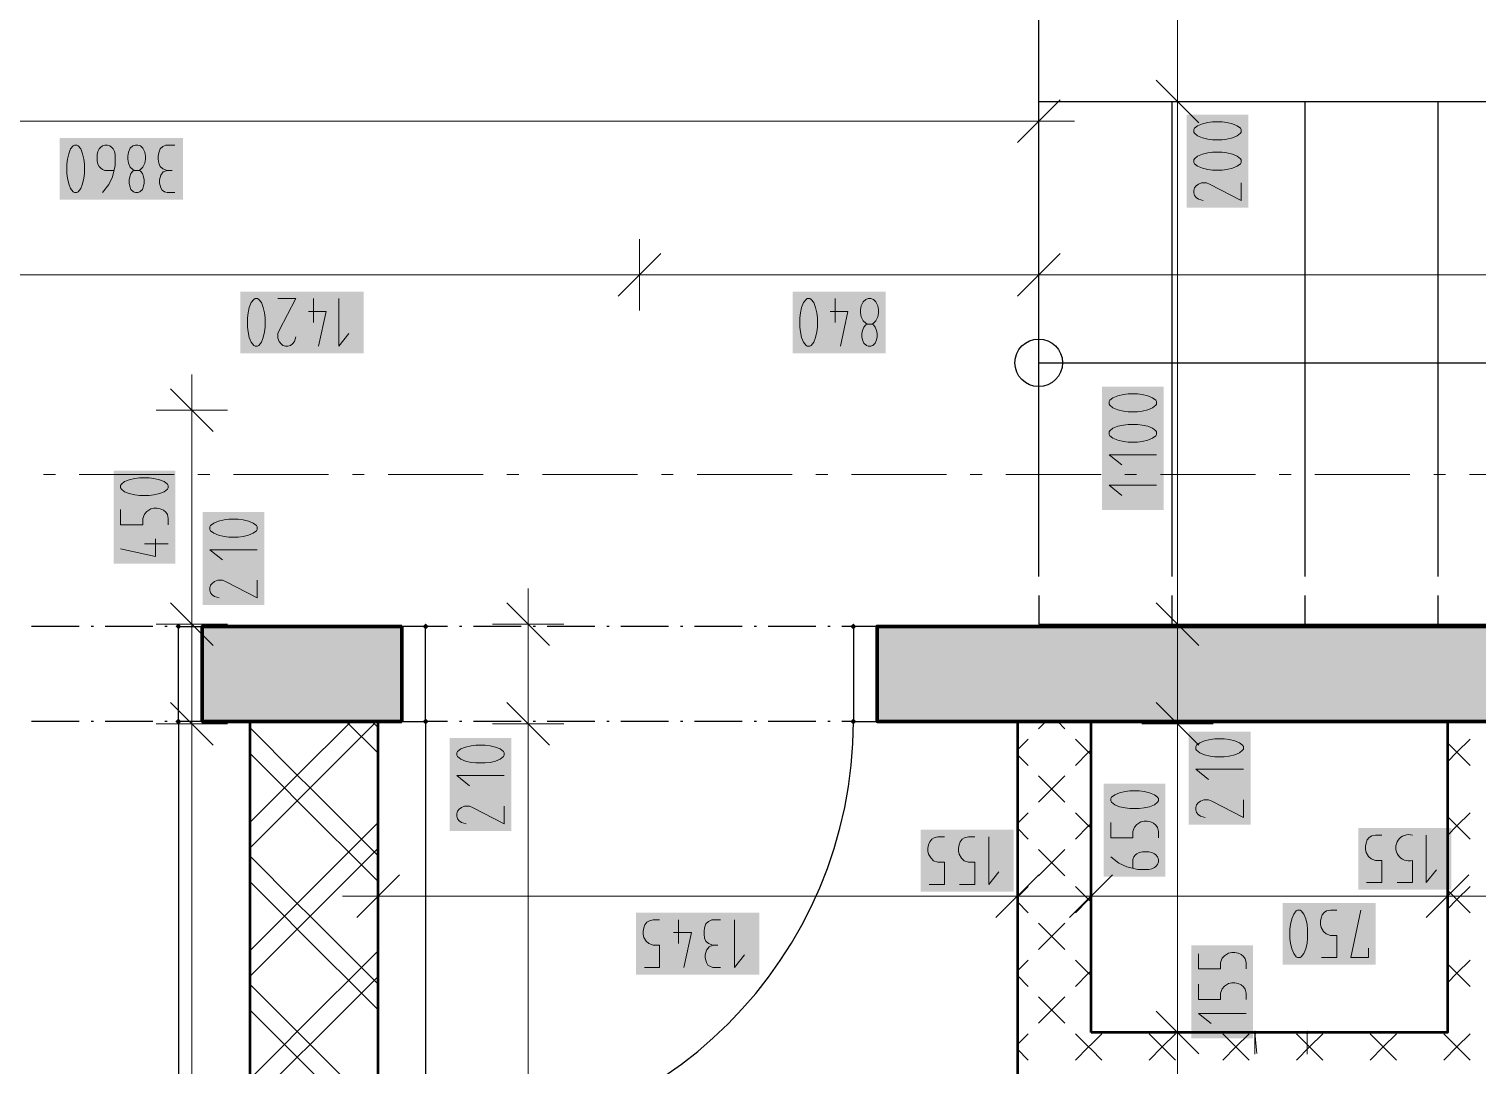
# Model space of a CAD drawing. Header units: millimetres. Extents: x 0 to 594, y 0 to 420.
# Drawn here: x 488.63 to 519.85, y 204.2 to 226.55 of the extents above; entities that cross this region are included whole.
import ezdxf

# ---------------------------------------------------------------- set-up
doc = ezdxf.new("R2010")
doc.units = ezdxf.units.MM
doc.header["$LTSCALE"] = 8
for name, color, linetype in [('PDF_Dvere', 7, 'Continuous'), ('PDF_Koty delkove', 7, 'Continuous'), ('PDF_Osy hlavni', 7, 'Continuous'), ('PDF_Preklady', 7, 'Continuous'), ('PDF_Pricky CP', 7, 'Continuous'), ('PDF_Schody 2D', 7, 'Continuous'), ('PDF_Steny akusticke', 7, 'Continuous'), ('PDF_Steny obvodove nosne', 7, 'Continuous')]:
    doc.layers.add(name, color=color, linetype=linetype)

msp = doc.modelspace()

# ---------------------------------------------------------------- linework, layer by layer
at = {"layer": 'PDF_Dvere', "lineweight": 25}
for points in [[(489.708, 213.661), (488.683, 213.661)], [(490.016, 213.661), (489.965, 213.661)], [(491.297, 213.661), (490.272, 213.661)], [(491.604, 213.661), (491.553, 213.661)], [(497.652, 213.661), (497.18, 213.661)], [(497.959, 213.661), (497.908, 213.661)], [(499.241, 213.661), (498.216, 213.661)], [(499.548, 213.661), (499.497, 213.661)], [(500.829, 213.661), (499.804, 213.661)], [(501.137, 213.661), (501.086, 213.661)], [(502.418, 213.661), (501.393, 213.661)], [(502.726, 213.661), (502.674, 213.661)], [(504.007, 213.661), (502.982, 213.661)], [(504.314, 213.661), (504.263, 213.661)], [(505.596, 213.661), (504.571, 213.661)], [(505.903, 213.661), (505.852, 213.661)], [(506.405, 213.661), (506.159, 213.661)], [(489.708, 211.611), (488.683, 211.611)], [(490.016, 211.611), (489.965, 211.611)], [(491.297, 211.611), (490.272, 211.611)], [(491.604, 211.611), (491.553, 211.611)], [(497.959, 211.611), (497.908, 211.611)], [(499.241, 211.611), (498.216, 211.611)], [(499.548, 211.611), (499.497, 211.611)], [(500.829, 211.611), (499.804, 211.611)], [(501.137, 211.611), (501.086, 211.611)], [(502.418, 211.611), (501.393, 211.611)], [(502.726, 211.611), (502.674, 211.611)], [(504.007, 211.611), (502.982, 211.611)], [(504.314, 211.611), (504.263, 211.611)], [(505.596, 211.611), (504.571, 211.611)], [(505.903, 211.611), (505.852, 211.611)]]:
    msp.add_lwpolyline(points, dxfattribs=at)
for points in [[(491.849, 213.661), (492.362, 213.661), (492.362, 211.611), (491.849, 211.611)], [(497.18, 213.661), (496.667, 213.661), (496.667, 211.611), (497.18, 211.611)], [(506.917, 213.661), (506.405, 213.661), (506.405, 211.611), (506.917, 211.611)]]:
    msp.add_lwpolyline(points, close=True, dxfattribs=at)
for points in [[(491.849, 211.611), (491.849, 202.386, -0.414213), (482.624, 211.611), (483.353, 211.611)], [(497.652, 211.611), (497.18, 211.611), (497.18, 202.386, 0.414213), (506.405, 211.611), (506.159, 211.611)]]:
    msp.add_lwpolyline(points, format="xyb", dxfattribs=at)
at = {"layer": 'PDF_Dvere', "lineweight": 25, "transparency": 33554559}
for points in [[(491.913, 213.661), (491.849, 213.597), (491.849, 213.725), (491.785, 213.661)], [(497.244, 213.661), (497.18, 213.597), (497.18, 213.725), (497.116, 213.661)], [(506.469, 213.661), (506.405, 213.597), (506.405, 213.725), (506.341, 213.661)], [(491.913, 211.611), (491.849, 211.547), (491.849, 211.675), (491.785, 211.611)], [(497.244, 211.611), (497.18, 211.547), (497.18, 211.675), (497.116, 211.611)], [(506.469, 211.611), (506.405, 211.547), (506.405, 211.675), (506.341, 211.611)]]:
    msp.add_solid(points, dxfattribs=at)
at = {"layer": 'PDF_Koty delkove', "lineweight": 18}
for points in [[(513.393, 131.969), (513.393, 169.323), (513.393, 170.731), (513.393, 174.278), (513.393, 182.523), (513.393, 188.908), (513.393, 190.394), (513.393, 203.309), (513.393, 204.898), (513.393, 211.56), (513.393, 213.712), (513.393, 224.987), (513.393, 227.037)], [(510.402, 225.33), (510.402, 224.562), (510.402, 223.793)], [(513.854, 224.526), (512.932, 225.449)], [(510.863, 225.023), (509.941, 224.1)], [(514.162, 224.987), (513.393, 224.987), (512.624, 224.987)], [(510.402, 224.562), (490.697, 224.562), (470.838, 224.562), (469.351, 224.562), (157.447, 224.562)], [(510.402, 224.562), (511.171, 224.562)], [(489.579, 223.041), (489.607, 223.024), (489.661, 223.024), (489.689, 223.041), (489.743, 223.109), (489.784, 223.212), (489.812, 223.332), (489.826, 223.433), (489.826, 223.638), (489.812, 223.741), (489.784, 223.861), (489.743, 223.963), (489.689, 224.032), (489.661, 224.049), (489.607, 224.049), (489.579, 224.032), (489.524, 223.963), (489.483, 223.861), (489.456, 223.741), (489.442, 223.638)], [(490.455, 223.502), (490.264, 223.502), (490.209, 223.519), (490.168, 223.553), (490.14, 223.588), (490.113, 223.638), (490.099, 223.707), (490.099, 223.843), (490.113, 223.912), (490.14, 223.963), (490.168, 223.997), (490.209, 224.032), (490.264, 224.049), (490.318, 224.049), (490.373, 224.032), (490.414, 223.997), (490.441, 223.963), (490.469, 223.912), (490.483, 223.843), (490.483, 223.604), (490.428, 223.365), (490.346, 223.194), (490.209, 223.024)], [(490.756, 223.809), (490.756, 223.741), (490.77, 223.656), (490.811, 223.57), (490.866, 223.519), (490.893, 223.502), (491.003, 223.502), (491.03, 223.519), (491.085, 223.57), (491.126, 223.656), (491.14, 223.741), (491.14, 223.809), (491.126, 223.894), (491.085, 223.98), (491.03, 224.032), (490.975, 224.049), (490.921, 224.049)], [(490.921, 224.049), (490.866, 224.032), (490.811, 223.98), (490.77, 223.894), (490.756, 223.809)], [(491.769, 224.049), (491.578, 224.049), (491.51, 224.014), (491.455, 223.963), (491.427, 223.878), (491.413, 223.809), (491.413, 223.741), (491.427, 223.656), (491.455, 223.588), (491.51, 223.537), (491.605, 223.502)], [(489.442, 223.638), (489.442, 223.433), (489.456, 223.332), (489.483, 223.212), (489.524, 223.109), (489.579, 223.041)], [(514.358, 223.891), (514.153, 223.891), (514.052, 223.877), (513.932, 223.849), (513.829, 223.808), (513.761, 223.754), (513.744, 223.726), (513.744, 223.672), (513.761, 223.644), (513.829, 223.59), (513.932, 223.549), (514.052, 223.521), (514.153, 223.507), (514.358, 223.507), (514.461, 223.521), (514.581, 223.549), (514.683, 223.59), (514.752, 223.644), (514.769, 223.672), (514.769, 223.726), (514.752, 223.754), (514.683, 223.808), (514.581, 223.849), (514.461, 223.877)], [(514.461, 223.877), (514.358, 223.891)], [(491.003, 223.502), (491.03, 223.484), (491.071, 223.433), (491.098, 223.365), (491.112, 223.297), (491.112, 223.228), (491.098, 223.16), (491.071, 223.092), (491.016, 223.041), (490.975, 223.024), (490.921, 223.024), (490.88, 223.041), (490.825, 223.092), (490.798, 223.16), (490.784, 223.228), (490.784, 223.297), (490.798, 223.365), (490.825, 223.433), (490.866, 223.484), (490.893, 223.502)], [(491.769, 223.024), (491.605, 223.024), (491.55, 223.041), (491.496, 223.075), (491.468, 223.127), (491.441, 223.228), (491.441, 223.297), (491.468, 223.399), (491.523, 223.468), (491.605, 223.502), (491.714, 223.502)], [(514.769, 223.233), (514.769, 222.85), (514.086, 223.206), (514.017, 223.233), (513.915, 223.233), (513.847, 223.206), (513.796, 223.165), (513.761, 223.124), (513.744, 223.069), (513.744, 223.015), (513.761, 222.96), (513.796, 222.919), (513.847, 222.878), (513.948, 222.85)], [(501.792, 222.015), (501.792, 221.246), (501.792, 220.477)], [(510.402, 222.015), (510.402, 221.246), (510.402, 220.477)], [(502.253, 221.707), (501.331, 220.785)], [(510.863, 221.707), (509.941, 220.785)], [(544.944, 221.246), (533.362, 221.246), (510.402, 221.246), (501.792, 221.246), (492.153, 221.246), (492.136, 221.246), (487.237, 221.246), (481.087, 221.246), (470.838, 221.246), (469.351, 221.246), (434.86, 221.246), (428.813, 221.246), (416.513, 221.246), (405.084, 221.246)], [(493.72, 220.323), (493.707, 220.425), (493.679, 220.545), (493.638, 220.648), (493.583, 220.716), (493.555, 220.734), (493.501, 220.734), (493.473, 220.716), (493.419, 220.648), (493.378, 220.545), (493.351, 220.425), (493.337, 220.323)], [(493.994, 220.734), (494.378, 220.734), (494.021, 220.05), (493.994, 219.981), (493.994, 219.879), (494.021, 219.811), (494.062, 219.76), (494.103, 219.725), (494.158, 219.709), (494.212, 219.709), (494.267, 219.725), (494.309, 219.76), (494.35, 219.811), (494.378, 219.913)], [(494.76, 220.734), (494.76, 220.221)], [(495.308, 220.734), (495.308, 219.709), (495.527, 219.981)], [(505.385, 219.725), (505.412, 219.709), (505.467, 219.709), (505.495, 219.725), (505.549, 219.794), (505.59, 219.896), (505.618, 220.016), (505.632, 220.118), (505.632, 220.323), (505.618, 220.425), (505.59, 220.545), (505.549, 220.648), (505.495, 220.716), (505.467, 220.734), (505.412, 220.734), (505.385, 220.716), (505.33, 220.648), (505.289, 220.545), (505.262, 220.425), (505.248, 220.323)], [(506.015, 220.734), (506.015, 220.221)], [(493.337, 220.323), (493.337, 220.118), (493.351, 220.016), (493.378, 219.896), (493.419, 219.794), (493.473, 219.725), (493.501, 219.709), (493.555, 219.709), (493.583, 219.725), (493.638, 219.794), (493.679, 219.896), (493.707, 220.016), (493.72, 220.118), (493.72, 220.323)], [(494.651, 220.46), (495.035, 220.46), (494.869, 219.709)], [(505.248, 220.323), (505.248, 220.118), (505.262, 220.016), (505.289, 219.896), (505.33, 219.794), (505.385, 219.725)], [(505.905, 220.46), (506.289, 220.46), (506.124, 219.709)], [(506.809, 220.186), (506.836, 220.169), (506.877, 220.118), (506.904, 220.05), (506.918, 219.981), (506.918, 219.913), (506.904, 219.845), (506.877, 219.776), (506.822, 219.725), (506.781, 219.709), (506.727, 219.709), (506.686, 219.725), (506.63, 219.776), (506.603, 219.845), (506.589, 219.913), (506.589, 219.981), (506.603, 220.05), (506.63, 220.118), (506.672, 220.169), (506.699, 220.186)], [(492.14, 218.325), (492.14, 219.094)], [(492.601, 217.864), (491.679, 218.786)], [(512.533, 218.678), (512.328, 218.678), (512.227, 218.664), (512.107, 218.637), (512.004, 218.596), (511.936, 218.542), (511.919, 218.514), (511.919, 218.46), (511.936, 218.432), (512.004, 218.378), (512.107, 218.336)], [(512.107, 218.336), (512.227, 218.309), (512.328, 218.295), (512.533, 218.295), (512.636, 218.309), (512.756, 218.336), (512.858, 218.378), (512.927, 218.432), (512.944, 218.46), (512.944, 218.514), (512.927, 218.542), (512.858, 218.596), (512.756, 218.637), (512.636, 218.664), (512.533, 218.678)], [(492.909, 218.325), (492.14, 218.325), (491.371, 218.325)], [(492.14, 131.969), (492.14, 159.437), (492.14, 166.197), (492.14, 173.789), (492.14, 187.626), (492.14, 189.113), (492.14, 211.56), (492.14, 213.712), (492.14, 218.325)], [(512.944, 217.364), (511.919, 217.364), (512.192, 217.146)], [(512.944, 216.707), (511.919, 216.707), (512.192, 216.489)], [(490.602, 216.183), (490.602, 215.855), (491.08, 215.855), (491.08, 215.992), (491.115, 216.087), (491.166, 216.142), (491.251, 216.197)], [(491.251, 216.197), (491.319, 216.211), (491.387, 216.211), (491.456, 216.197), (491.524, 216.17), (491.575, 216.128), (491.61, 216.074), (491.627, 215.992), (491.627, 215.855)], [(491.354, 215.554), (491.354, 215.17), (490.602, 215.335)], [(491.627, 215.444), (491.115, 215.444)], [(493.55, 215.316), (492.525, 215.316), (492.798, 215.098)], [(493.55, 214.659), (493.55, 214.276), (492.867, 214.632), (492.798, 214.659), (492.696, 214.659), (492.628, 214.632), (492.577, 214.591), (492.542, 214.55), (492.525, 214.495), (492.525, 214.441), (492.542, 214.386), (492.577, 214.345), (492.628, 214.304), (492.729, 214.276)], [(499.39, 213.712), (499.39, 214.481)], [(492.601, 213.251), (491.679, 214.174)], [(499.851, 213.251), (498.928, 214.174)], [(513.854, 213.251), (512.932, 214.174)], [(492.909, 213.712), (492.14, 213.712), (491.371, 213.712)], [(500.158, 213.712), (499.39, 213.712), (498.621, 213.712)], [(499.39, 131.969), (499.39, 187.626), (499.39, 190.394), (499.39, 211.56), (499.39, 213.712)], [(514.162, 213.712), (513.393, 213.712), (512.624, 213.712)], [(492.601, 211.099), (491.679, 212.021)], [(499.851, 211.099), (498.928, 212.021)], [(513.854, 211.099), (512.932, 212.021)], [(492.909, 211.56), (492.14, 211.56), (491.371, 211.56)], [(500.158, 211.56), (499.39, 211.56), (498.621, 211.56)], [(514.162, 211.56), (513.393, 211.56), (512.624, 211.56)], [(514.405, 211.235), (514.2, 211.235), (514.099, 211.221), (513.979, 211.194), (513.876, 211.153), (513.808, 211.098), (513.791, 211.071), (513.791, 211.016), (513.808, 210.988), (513.876, 210.934), (513.979, 210.893), (514.099, 210.865), (514.2, 210.851)], [(514.2, 210.851), (514.405, 210.851), (514.508, 210.865), (514.628, 210.893), (514.73, 210.934), (514.799, 210.988), (514.816, 211.016), (514.816, 211.071), (514.799, 211.098), (514.73, 211.153), (514.628, 211.194), (514.508, 211.221), (514.405, 211.235)], [(514.816, 210.578), (513.791, 210.578), (514.064, 210.359)], [(498.877, 210.442), (497.852, 210.442), (498.125, 210.223)], [(512.367, 210.113), (512.265, 210.099), (512.145, 210.072), (512.043, 210.031), (511.974, 209.977), (511.958, 209.949), (511.958, 209.895), (511.974, 209.867), (512.043, 209.813), (512.145, 209.772), (512.265, 209.744), (512.367, 209.73), (512.572, 209.73), (512.674, 209.744), (512.794, 209.772), (512.896, 209.813), (512.965, 209.867), (512.983, 209.895), (512.983, 209.949), (512.965, 209.977), (512.896, 210.031), (512.794, 210.072), (512.674, 210.099), (512.572, 210.113)], [(512.572, 210.113), (512.367, 210.113)], [(514.816, 209.921), (514.816, 209.537), (514.132, 209.894), (514.064, 209.921), (513.961, 209.921), (513.894, 209.894), (513.842, 209.853), (513.808, 209.811), (513.791, 209.756), (513.791, 209.702), (513.808, 209.647), (513.842, 209.606), (513.894, 209.565), (513.995, 209.537)], [(498.877, 209.785), (498.877, 209.401), (498.193, 209.758), (498.125, 209.785), (498.022, 209.785), (497.955, 209.758), (497.903, 209.717), (497.868, 209.676), (497.852, 209.621), (497.852, 209.566)], [(497.852, 209.566), (497.868, 209.511), (497.903, 209.47), (497.955, 209.429), (498.056, 209.401)], [(511.958, 209.429), (511.958, 209.101), (512.435, 209.101), (512.435, 209.238), (512.47, 209.333), (512.521, 209.388), (512.606, 209.442), (512.674, 209.456), (512.743, 209.456), (512.811, 209.442), (512.879, 209.415), (512.93, 209.374), (512.965, 209.32), (512.983, 209.238), (512.983, 209.101)], [(508.039, 208.095), (508.367, 208.095), (508.367, 208.573), (508.23, 208.573), (508.135, 208.607), (508.08, 208.659), (508.026, 208.744), (508.012, 208.811), (508.012, 208.88), (508.026, 208.949), (508.053, 209.016), (508.094, 209.068), (508.148, 209.102), (508.23, 209.12), (508.367, 209.12)], [(508.696, 208.095), (509.024, 208.095), (509.024, 208.573), (508.887, 208.573), (508.792, 208.607), (508.737, 208.659), (508.683, 208.744), (508.669, 208.811), (508.669, 208.88), (508.683, 208.949), (508.71, 209.016), (508.751, 209.068), (508.805, 209.102), (508.887, 209.12), (509.024, 209.12)], [(509.326, 209.12), (509.326, 208.095), (509.544, 208.368)], [(517.474, 208.135), (517.803, 208.135), (517.803, 208.612), (517.665, 208.612), (517.57, 208.647), (517.515, 208.698), (517.461, 208.783), (517.447, 208.851), (517.447, 208.92), (517.461, 208.988), (517.488, 209.056), (517.529, 209.107), (517.583, 209.142), (517.665, 209.16), (517.803, 209.16)], [(518.761, 209.16), (518.761, 208.135), (518.979, 208.407)], [(512.435, 208.444), (512.435, 208.635), (512.453, 208.69), (512.486, 208.731), (512.521, 208.758), (512.572, 208.785), (512.64, 208.799), (512.777, 208.799), (512.845, 208.785), (512.896, 208.758), (512.93, 208.731), (512.965, 208.69), (512.983, 208.635), (512.983, 208.581), (512.965, 208.526), (512.93, 208.485), (512.896, 208.458), (512.845, 208.43), (512.777, 208.416), (512.538, 208.416), (512.299, 208.471), (512.128, 208.553), (511.958, 208.69)], [(496.616, 208.303), (495.694, 207.381)], [(496.155, 208.611), (496.155, 207.842), (496.155, 207.073)], [(510.402, 208.303), (509.48, 207.381)], [(509.941, 208.611), (509.941, 207.842), (509.941, 207.073)], [(511.991, 208.303), (511.068, 207.381)], [(511.53, 208.611), (511.53, 207.842), (511.53, 207.073)], [(519.678, 208.303), (518.756, 207.381)], [(519.217, 208.611), (519.217, 207.842), (519.217, 207.073)], [(496.155, 207.842), (495.386, 207.842)], [(531.568, 207.842), (530.565, 207.842), (530.389, 207.842), (528.052, 207.842), (520.806, 207.842), (519.217, 207.842), (511.53, 207.842), (509.941, 207.842), (496.155, 207.842)], [(516.037, 206.517), (516.065, 206.533), (516.12, 206.602), (516.161, 206.704), (516.188, 206.824), (516.202, 206.926), (516.202, 207.131), (516.188, 207.233), (516.161, 207.353), (516.12, 207.455), (516.065, 207.524), (516.037, 207.542), (515.983, 207.542), (515.955, 207.524), (515.901, 207.455), (515.86, 207.353), (515.833, 207.233), (515.819, 207.131)], [(516.503, 206.517), (516.832, 206.517), (516.832, 206.994), (516.694, 206.994), (516.599, 207.029), (516.544, 207.08), (516.49, 207.165), (516.476, 207.233), (516.476, 207.302), (516.49, 207.37), (516.517, 207.438), (516.558, 207.489), (516.612, 207.524), (516.694, 207.542), (516.832, 207.542)], [(517.517, 206.721), (517.517, 206.517), (517.133, 206.517), (517.351, 207.542)], [(501.897, 206.304), (502.226, 206.304), (502.226, 206.782), (502.089, 206.782), (501.994, 206.817), (501.939, 206.868), (501.884, 206.953), (501.87, 207.021), (501.87, 207.089), (501.884, 207.158), (501.911, 207.226), (501.952, 207.277), (502.007, 207.312), (502.089, 207.329), (502.226, 207.329)], [(502.527, 207.056), (502.911, 207.056), (502.746, 206.304)], [(502.637, 207.329), (502.637, 206.817)], [(503.54, 207.329), (503.349, 207.329), (503.281, 207.294), (503.226, 207.243), (503.198, 207.158), (503.184, 207.089), (503.184, 207.021), (503.198, 206.936), (503.226, 206.868), (503.281, 206.817), (503.376, 206.782)], [(503.842, 207.329), (503.842, 206.304), (504.06, 206.577)], [(515.819, 207.131), (515.819, 206.926), (515.833, 206.824), (515.86, 206.704), (515.901, 206.602), (515.955, 206.533), (515.983, 206.517), (516.037, 206.517)], [(503.376, 206.304), (503.321, 206.321), (503.267, 206.356), (503.239, 206.407), (503.212, 206.508), (503.212, 206.577), (503.239, 206.679), (503.294, 206.748), (503.376, 206.782), (503.485, 206.782)], [(513.848, 206.27), (514.325, 206.27), (514.325, 206.407), (514.36, 206.502), (514.411, 206.557), (514.496, 206.611), (514.564, 206.625), (514.633, 206.625), (514.701, 206.611), (514.769, 206.584), (514.82, 206.543), (514.855, 206.489), (514.873, 206.407), (514.873, 206.27)], [(513.848, 206.598), (513.848, 206.27)], [(503.54, 206.304), (503.376, 206.304)], [(513.848, 205.941), (513.848, 205.613), (514.325, 205.613), (514.325, 205.75), (514.36, 205.845), (514.411, 205.9), (514.496, 205.954), (514.564, 205.968), (514.633, 205.968), (514.701, 205.954), (514.769, 205.927), (514.82, 205.886), (514.855, 205.832), (514.873, 205.75), (514.873, 205.613)], [(513.854, 204.436), (512.932, 205.359)], [(514.873, 205.311), (513.848, 205.311), (514.12, 205.093)], [(514.162, 204.898), (513.393, 204.898), (512.624, 204.898)]]:
    msp.add_lwpolyline(points, dxfattribs=at)
for points in [[(514.358, 224.548), (514.153, 224.548), (514.052, 224.534), (513.932, 224.507), (513.829, 224.465), (513.761, 224.411), (513.744, 224.383), (513.744, 224.329), (513.761, 224.301), (513.829, 224.247), (513.932, 224.206), (514.052, 224.178), (514.153, 224.164), (514.358, 224.164), (514.461, 224.178), (514.581, 224.206), (514.683, 224.247), (514.752, 224.301), (514.769, 224.329), (514.769, 224.383), (514.752, 224.411), (514.683, 224.465), (514.581, 224.507), (514.461, 224.534)], [(506.562, 220.494), (506.562, 220.425), (506.576, 220.34), (506.617, 220.255), (506.672, 220.204), (506.699, 220.186), (506.809, 220.186), (506.836, 220.204), (506.891, 220.255), (506.932, 220.34), (506.946, 220.425), (506.946, 220.494), (506.932, 220.579), (506.891, 220.665), (506.836, 220.716), (506.781, 220.734), (506.727, 220.734), (506.672, 220.716), (506.617, 220.665), (506.576, 220.579)], [(512.533, 218.021), (512.328, 218.021), (512.227, 218.007), (512.107, 217.98), (512.004, 217.939), (511.936, 217.885), (511.919, 217.857), (511.919, 217.803), (511.936, 217.775), (512.004, 217.72), (512.107, 217.679), (512.227, 217.651), (512.328, 217.638), (512.533, 217.638), (512.636, 217.651), (512.756, 217.679), (512.858, 217.72), (512.927, 217.775), (512.944, 217.803), (512.944, 217.857), (512.927, 217.885), (512.858, 217.939), (512.756, 217.98), (512.636, 218.007)], [(491.216, 216.868), (491.011, 216.868), (490.91, 216.854), (490.79, 216.827), (490.687, 216.785), (490.619, 216.731), (490.602, 216.703), (490.602, 216.649), (490.619, 216.621), (490.687, 216.567), (490.79, 216.526), (490.91, 216.498), (491.011, 216.484), (491.216, 216.484), (491.319, 216.498), (491.439, 216.526), (491.541, 216.567), (491.61, 216.621), (491.627, 216.649), (491.627, 216.703), (491.61, 216.731), (491.541, 216.785), (491.439, 216.827), (491.319, 216.854)], [(493.139, 215.973), (492.934, 215.973), (492.833, 215.959), (492.713, 215.932), (492.611, 215.891), (492.542, 215.837), (492.525, 215.809), (492.525, 215.755), (492.542, 215.727), (492.611, 215.673), (492.713, 215.632), (492.833, 215.604), (492.934, 215.59), (493.139, 215.59), (493.242, 215.604), (493.362, 215.632), (493.464, 215.673), (493.533, 215.727), (493.55, 215.755), (493.55, 215.809), (493.533, 215.837), (493.464, 215.891), (493.362, 215.932), (493.242, 215.959)], [(498.466, 211.099), (498.261, 211.099), (498.16, 211.085), (498.04, 211.058), (497.937, 211.017), (497.868, 210.963), (497.852, 210.935), (497.852, 210.881), (497.868, 210.853), (497.937, 210.798), (498.04, 210.757), (498.16, 210.729), (498.261, 210.715), (498.466, 210.715), (498.569, 210.729), (498.688, 210.757), (498.791, 210.798), (498.86, 210.853), (498.877, 210.881), (498.877, 210.935), (498.86, 210.963), (498.791, 211.017), (498.688, 211.058), (498.569, 211.085)]]:
    msp.add_lwpolyline(points, close=True, dxfattribs=at)
msp.add_lwpolyline([(518.131, 208.135), (518.46, 208.135), (518.46, 208.612, -1.306867), (518.46, 209.16)], format="xyb", dxfattribs=at)
at = {"layer": 'PDF_Koty delkove', "color": 7, "lineweight": 18, "true_color": 0xffffff, "transparency": 33554559}
for points in [[(514.923, 222.696), (514.923, 224.701), (513.591, 222.696), (513.591, 224.701)], [(491.951, 224.203), (489.289, 224.203), (491.951, 222.87), (489.289, 222.87)], [(495.845, 220.887), (493.183, 220.887), (495.845, 219.555), (493.183, 219.555)], [(507.1, 220.887), (505.095, 220.887), (507.1, 219.555), (505.095, 219.555)], [(513.098, 216.17), (513.098, 218.832), (511.766, 216.17), (511.766, 218.832)], [(491.781, 215.016), (491.781, 217.021), (490.449, 215.016), (490.449, 217.021)], [(493.704, 214.122), (493.704, 216.127), (492.372, 214.122), (492.372, 216.127)], [(499.031, 209.248), (499.031, 211.252), (497.698, 209.248), (497.698, 211.252)], [(514.97, 209.383), (514.97, 211.388), (513.637, 209.383), (513.637, 211.388)], [(513.136, 208.262), (513.136, 210.267), (511.804, 208.262), (511.804, 210.267)], [(509.863, 209.274), (507.858, 209.274), (509.863, 207.941), (507.858, 207.941)], [(519.298, 209.313), (517.293, 209.313), (519.298, 207.981), (517.293, 207.981)], [(517.67, 207.695), (515.665, 207.695), (517.67, 206.363), (515.665, 206.363)], [(504.379, 207.483), (501.717, 207.483), (504.379, 206.151), (501.717, 206.151)], [(515.026, 204.774), (515.026, 206.779), (513.694, 204.774), (513.694, 206.779)]]:
    msp.add_solid(points, dxfattribs=at)
at = {"layer": 'PDF_Osy hlavni', "lineweight": 18}
for points in [[(489.196, 216.941), (488.94, 216.941)], [(491.758, 216.941), (489.708, 216.941)], [(492.527, 216.941), (492.271, 216.941)], [(495.089, 216.941), (493.039, 216.941)], [(495.858, 216.941), (495.602, 216.941)], [(498.421, 216.941), (496.371, 216.941)], [(499.189, 216.941), (498.933, 216.941)], [(501.752, 216.941), (499.702, 216.941)], [(502.521, 216.941), (502.264, 216.941)], [(505.083, 216.941), (503.033, 216.941)], [(505.852, 216.941), (505.596, 216.941)], [(508.414, 216.941), (506.364, 216.941)], [(509.183, 216.941), (508.927, 216.941)], [(511.746, 216.941), (509.696, 216.941)], [(512.514, 216.941), (512.258, 216.941)], [(515.077, 216.941), (513.027, 216.941)], [(515.846, 216.941), (515.589, 216.941)], [(518.408, 216.941), (516.358, 216.941)], [(519.177, 216.941), (518.921, 216.941)], [(521.739, 216.941), (519.689, 216.941)]]:
    msp.add_lwpolyline(points, dxfattribs=at)
at = {"layer": 'PDF_Preklady', "lineweight": 18}
for points in [[(515.846, 204.898), (515.066, 204.898)], [(515.066, 204.434), (515.066, 204.898)], [(515.106, 204.446), (515.066, 204.898)], [(516.193, 204.434), (516.193, 204.898)]]:
    msp.add_lwpolyline(points, dxfattribs=at)
at = {"layer": 'PDF_Preklady', "lineweight": 18, "transparency": 33554559}
for points in [[(515.112, 204.898), (515.066, 204.851), (515.066, 204.944), (515.02, 204.898)], [(515.066, 204.851), (515.02, 204.898), (515.112, 204.898), (515.066, 204.944)], [(515.07, 204.852), (515.02, 204.893), (515.112, 204.902), (515.062, 204.943)], [(516.193, 204.851), (516.147, 204.898), (516.239, 204.898), (516.193, 204.944)], [(516.239, 204.898), (516.193, 204.851), (516.193, 204.944), (516.147, 204.898)]]:
    msp.add_solid(points, dxfattribs=at)
at = {"layer": 'PDF_Pricky CP', "lineweight": 50}
for points in [[(511.53, 204.898), (511.53, 211.611), (509.941, 211.611), (509.941, 211.56), (509.941, 203.309), (511.53, 203.309)], [(511.53, 203.309), (515.066, 203.309), (516.193, 203.309), (520.806, 203.309), (520.806, 204.898), (520.806, 209.92), (520.806, 211.611), (519.217, 211.611), (519.217, 204.898), (516.193, 204.898), (515.066, 204.898), (511.53, 204.898)]]:
    msp.add_lwpolyline(points, dxfattribs=at)
at = {"layer": 'PDF_Pricky CP', "lineweight": 9}
for points in [[(510.556, 211.611), (510.4, 211.455)], [(510.968, 211.455), (510.812, 211.611)], [(509.941, 210.996), (510.174, 211.229)], [(511.53, 210.894), (511.478, 210.945), (511.194, 211.229)], [(519.217, 210.74), (519.422, 210.945), (519.706, 211.229)], [(519.706, 210.661), (519.422, 210.945), (519.217, 211.15)], [(510.174, 210.661), (509.941, 210.894)], [(511.194, 210.661), (511.478, 210.945), (511.53, 210.996)], [(510.968, 209.866), (510.4, 210.435)], [(510.968, 210.435), (510.4, 209.866)], [(509.941, 209.407), (510.174, 209.641)], [(511.53, 209.305), (511.478, 209.356), (511.194, 209.641)], [(519.217, 209.151), (519.422, 209.356), (519.706, 209.641)], [(519.706, 209.072), (519.422, 209.356), (519.217, 209.561)], [(510.174, 209.072), (509.941, 209.305)], [(511.194, 209.072), (511.478, 209.356), (511.53, 209.407)], [(510.968, 208.277), (510.4, 208.846)], [(510.968, 208.846), (510.4, 208.277)], [(509.941, 207.819), (510.174, 208.052)], [(511.53, 207.716), (511.478, 207.767), (511.194, 208.052)], [(519.217, 207.562), (519.422, 207.767), (519.706, 208.052)], [(510.174, 207.483), (509.941, 207.716)], [(511.194, 207.483), (511.478, 207.767), (511.53, 207.819)], [(519.706, 207.483), (519.422, 207.767), (519.217, 207.972)], [(510.968, 206.689), (510.4, 207.257)], [(510.968, 207.257), (510.4, 206.689)], [(509.941, 206.23), (510.174, 206.463)], [(511.53, 206.127), (511.478, 206.179), (511.194, 206.463)], [(519.217, 205.974), (519.422, 206.179), (519.706, 206.463)], [(510.174, 205.894), (509.941, 206.127)], [(511.194, 205.894), (511.478, 206.179), (511.53, 206.23)], [(519.706, 205.894), (519.422, 206.179), (519.217, 206.384)], [(510.968, 205.1), (510.4, 205.669)], [(510.968, 205.669), (510.4, 205.1)], [(509.941, 204.641), (510.174, 204.874)], [(511.53, 204.539), (511.478, 204.59), (511.194, 204.874)], [(511.53, 204.641), (511.763, 204.874)], [(513.352, 204.306), (513.067, 204.59), (512.783, 204.874)], [(512.783, 204.306), (513.067, 204.59), (513.352, 204.874)], [(514.94, 204.306), (514.656, 204.59), (514.371, 204.874)], [(514.371, 204.306), (514.656, 204.59), (514.94, 204.874)], [(516.529, 204.306), (516.245, 204.59), (515.96, 204.874)], [(515.96, 204.306), (516.245, 204.59), (516.529, 204.874)], [(518.118, 204.306), (517.833, 204.59), (517.549, 204.874)], [(517.549, 204.306), (517.833, 204.59), (518.118, 204.874)], [(519.706, 204.306), (519.422, 204.59), (519.138, 204.874)], [(519.138, 204.306), (519.422, 204.59), (519.706, 204.874)], [(511.194, 204.306), (511.478, 204.59), (511.53, 204.641)], [(510.174, 204.306), (509.941, 204.539)], [(511.763, 204.306), (511.53, 204.539)]]:
    msp.add_lwpolyline(points, dxfattribs=at)
at = {"layer": 'PDF_Schody 2D', "lineweight": 25}
for points in [[(510.402, 214.737), (510.402, 227.037), (520.6, 227.037)], [(510.402, 224.987), (533.362, 224.987)], [(513.272, 224.987), (513.272, 214.737)], [(516.142, 224.987), (516.142, 214.737)], [(519.012, 224.987), (519.012, 214.737)], [(510.402, 219.35), (533.362, 219.35), (532.337, 220.375)], [(510.402, 214.327), (510.402, 213.712)], [(513.272, 214.327), (513.272, 213.712)], [(516.142, 214.327), (516.142, 213.712)], [(519.012, 214.327), (519.012, 213.712)], [(510.402, 213.712), (533.362, 213.712)]]:
    msp.add_lwpolyline(points, dxfattribs=at)
msp.add_circle((510.402, 219.35), 0.513, dxfattribs=at)
at = {"layer": 'PDF_Steny akusticke', "lineweight": 50}
msp.add_lwpolyline([(496.155, 190.394), (496.155, 211.56), (496.155, 211.611), (493.387, 211.611), (493.387, 211.56), (493.387, 189.113), (493.387, 187.626), (493.387, 187.626), (496.155, 187.626), (496.155, 187.626)], dxfattribs=at)
at = {"layer": 'PDF_Steny akusticke', "lineweight": 9}
for points in [[(496.155, 208.71), (494.689, 210.176), (494.412, 210.453), (493.387, 211.478)], [(494.412, 210.453), (495.571, 211.611)], [(494.412, 209.899), (494.689, 210.176), (496.124, 211.611)], [(496.155, 210.924), (495.468, 211.611)], [(496.155, 211.478), (496.022, 211.611)], [(493.387, 208.874), (494.412, 209.899), (494.136, 210.176), (493.387, 210.924)], [(493.387, 209.428), (494.136, 210.176), (494.412, 210.453)], [(496.155, 208.157), (494.412, 209.899)], [(494.136, 207.409), (494.412, 207.685), (496.155, 209.428)], [(496.155, 205.943), (494.689, 207.409), (494.412, 207.685), (493.387, 208.71)], [(494.689, 207.409), (496.155, 208.874)], [(494.136, 207.409), (493.387, 208.157)], [(493.387, 206.107), (494.412, 207.132), (494.136, 207.409), (493.387, 206.66)], [(494.412, 207.132), (494.689, 207.409)], [(496.155, 205.39), (494.412, 207.132)], [(494.136, 204.641), (494.412, 204.918), (496.155, 206.66)], [(496.155, 203.176), (494.689, 204.641), (494.412, 204.918), (493.387, 205.943)], [(494.689, 204.641), (496.155, 206.107)], [(494.136, 204.641), (493.387, 205.39)], [(493.387, 203.34), (494.412, 204.365), (494.136, 204.641), (493.387, 203.893)], [(494.412, 204.365), (494.689, 204.641)], [(496.155, 202.622), (494.412, 204.365)]]:
    msp.add_lwpolyline(points, dxfattribs=at)
at = {"layer": 'PDF_Steny obvodove nosne', "lineweight": 70}
for points in [[(496.667, 213.661), (492.362, 213.661), (492.362, 211.611), (493.387, 211.611), (496.155, 211.611), (496.667, 211.611)], [(496.667, 213.661), (496.667, 211.611)], [(533.618, 208.792), (533.618, 211.611), (533.618, 212.021), (533.618, 213.661), (533.618, 213.661), (506.917, 213.661), (506.917, 211.611), (509.941, 211.611), (511.53, 211.611), (519.217, 211.611), (520.806, 211.611), (530.389, 211.611), (531.568, 211.611), (531.568, 206.742), (533.618, 206.742)]]:
    msp.add_lwpolyline(points, dxfattribs=at)
at = {"layer": 'PDF_Steny obvodove nosne', "color": 9, "lineweight": 9, "true_color": 0xc0c0c0, "transparency": 33554559}
for points in [[(492.362, 211.611), (496.667, 211.611), (492.362, 213.661), (496.667, 213.661)], [(533.618, 213.661), (506.917, 213.661), (533.618, 211.611), (506.917, 211.611)]]:
    msp.add_solid(points, dxfattribs=at)

doc.saveas('drawing.dxf')
